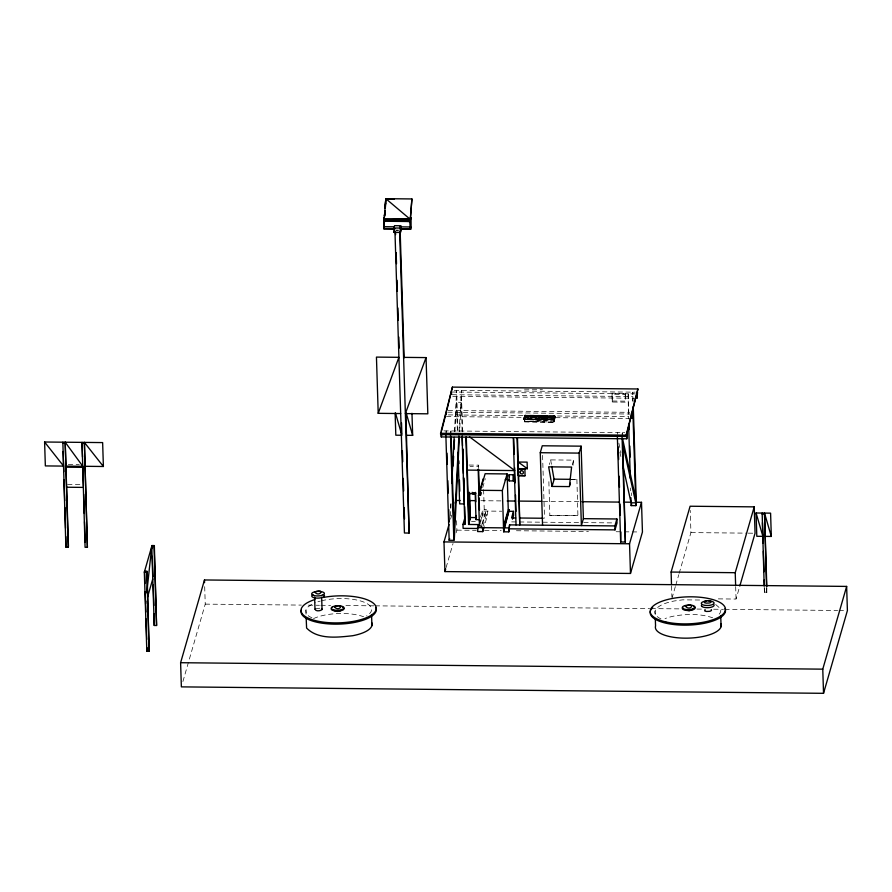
<?xml version="1.0" encoding="UTF-8"?>
<svg xmlns="http://www.w3.org/2000/svg" width="892" height="892" viewBox="0 0 892 892"><rect width="100%" height="100%" fill="white"/><g stroke="black" fill="none" stroke-linecap="round" stroke-linejoin="round"><path stroke-width="0.67" stroke-dasharray="4.46 3.34" d="M554.556 419.262L554.099 417.991L524.184 418.794L524.24 417.356L554.099 417.991L554.835 415.46L524.875 415.159L523.671 419.396L554.568 419.708L555.382 416.386L524.496 416.073L523.66 418.95L554.568 419.708L554.411 416.988L555.382 416.386L524.496 416.073L523.671 419.396L554.556 419.262L555.393 416.832L524.496 416.073L523.66 418.95L554.556 419.262L554.835 415.46M554.2 417.657L554.133 419.095L523.66 418.95M450.449 508.039L450.672 503.88M454.474 431.773L456.637 390.373L457.942 431.951M450.46 515.977L451.118 503.501M454.931 431.393L456.47 402.27L461.153 402.314L459.614 431.438M459.157 431.817L460.986 397.152L456.303 397.096M554.099 417.991L524.139 417.69L524.184 418.794L524.875 415.159L554.869 416.553L524.496 416.073L525.388 416.698L524.797 421.916L553.821 422.217L555.393 416.832L553.754 421.938L524.318 421.481L524.875 415.159L554.69 415.962L554.133 419.095L554.69 415.962M523.671 419.396L524.24 419.062L524.741 421.648L553.676 419.53L554.278 421.782L554.835 417.166L524.507 416.519L524.797 421.916L554.902 419.575L525.388 416.698L523.671 419.396L554.902 419.575M573.01 465.334L573.601 460.127L550.665 459.904L549.327 464.52M524.24 419.062L524.797 421.916L524.875 416.865M524.184 418.794L524.73 415.661M182.905 681.544L205.238 604.129L204.692 586.68M445.788 432.587L446.268 430.892L446.379 434.181M450.46 432.631L450.951 430.936L451.051 434.226M450.56 519.177L451.72 515.163M446.089 567.58L453.036 543.518M456.124 532.814L456.894 530.138L456.592 520.694M469.036 465.044L478.48 465.145L478.09 466.494L469.995 466.416M482.717 487.589L485.293 478.658M480.498 517.081L482.249 511.027L501.772 511.216M480.465 521.575L482.371 514.974L482.249 511.027M479.807 524.663L484.222 509.354L483.598 489.318M481.847 524.674L486.263 509.377L484.222 509.354M482.639 523.816L486.263 509.377M482.973 526.38L487.4 511.071L487.523 515.03L484.211 526.503M524.318 421.481L525.388 416.698L554.411 416.988M554.835 417.166L554.568 419.708M524.741 421.648L553.821 422.217L554.456 420.009L525.466 419.117L525.433 419.719L554.456 420.009M549.84 515.554L578.016 515.498L549.84 515.554L548.803 479.093M572.263 464.754L573.601 460.127M571.504 479.327L576.89 479.383L571.404 479.662M612.001 394.253L612.291 393.238L625.515 393.372L625.47 402.158L612.246 402.036L612.001 394.253L625.225 394.387L625.515 393.372M612.246 402.036L612.291 393.238M617.286 434.304L617.777 432.609M621.969 434.348L622.449 432.653L622.56 435.954M671.944 598.409L675.356 586.557M675.735 585.241L678.779 574.716M679.158 573.4L690.932 532.591L690.23 510.391M718.328 598.878L736.056 599.056L739.858 585.888M766.864 588.084L766.741 593.013L764.399 592.99L764.522 588.062M306.034 614.131L305.911 610.061L307.907 607.006L312.01 604.174A32.948 11.808 -1.8 0 1 315.367 602.68M316.292 608.545L319.793 608.244M395.959 230.08L398.534 230.103M396.104 230.783L398.445 230.805M524.451 389.135L542.447 389.313M454.296 390.35L635.16 392.157M451.463 392.012L637.011 393.874M452.099 394.721L632.963 396.527M452.779 396.416L635.985 398.256M612.536 401.01L625.76 401.144M448.185 410.498L629.574 412.327M447.695 412.193L630.466 414.033M448.33 414.892L628.314 416.698M524.507 416.519L555.393 416.832M446.446 416.575L631.993 418.437M525.466 419.117L554.49 419.407M443.926 430.869L624.79 432.676M68.327 464.509L79.299 464.609M67.591 484.523L81.295 484.657M480.888 500.702L503.032 500.925M543.195 501.326L579.198 501.694M482.371 514.974L487.523 515.03M471.5 521.486L475.347 521.519M511.707 521.887L582.376 522.601M583.758 522.612L614.242 522.913M456.894 530.138L476.272 530.339M484.59 530.417L501.204 530.584M516.435 530.74L588.43 531.454M616.127 531.732L623.051 531.81M624.433 531.822L639.664 531.966M690.932 532.591L746.872 533.148M748.232 533.16L755.056 533.226M764.645 592.143L766.986 592.165M205.238 604.129L301.351 605.099M308.32 605.166L319.459 605.278M320.852 605.289L330.609 605.389M345.929 605.545L373.793 605.824M375.175 605.835L649.599 608.589M650.993 608.6L680.239 608.89M696.953 609.058L702.528 609.113M713.678 609.225L723.423 609.325M724.817 609.336L837.644 610.474M839.038 610.485L844.612 610.541M699.629 600.015L682.659 599.848L674.419 600.952A32.937 11.808 -1.8 0 0 655.085 611.042L655.207 615.123M712.652 617.777C700.554 613.64 687.386 613.919 674.887 615.893A32.937 11.808 -1.8 0 0 665.008 618.602M715.674 604.486L720.379 608.623A32.959 11.808 -1.8 0 1 718.617 614.755M311.966 617.9L308.587 616.026L306.134 613.139L305.911 610.061M553.821 422.217L553.676 419.53M618.858 443.134L620.921 452.456M619.907 452.188L621.077 457.518M550.665 459.904L551.579 465.122M766.574 587.46L766.741 593.013M764.232 587.438L764.399 592.99M735.666 586.568L736.056 599.056M671.542 585.921L671.899 597.027M633.13 402.036L632.818 392.134L632.562 400.987M628.838 414.39L628.135 392.09L628.436 418.917M631.313 492.897L631.391 495.651M630.611 488.035L630.7 490.823M625.225 394.387L625.47 402.158M576.89 479.383L577.927 515.832M542.57 455.355L544.544 518.263M478.48 465.145L478.558 467.865M462.625 431.996L461.32 390.417L462.078 431.817M456.47 402.27L457.384 431.505M313.527 618.602A32.948 11.808 -1.8 0 1 363.602 616.74M321.443 600.795A32.948 11.808 -1.8 0 1 362.096 601.442A32.948 11.808 -1.8 0 1 366.534 615.926M317.931 601.777A32.948 11.808 -1.8 0 1 320.228 601.108M660.961 618.937A32.959 11.808 -1.8 0 1 655.074 611.042"/><path stroke-width="1.34" d="M509.187 479.495L509.287 480.398M451.765 483.074L454.184 437.314M453.103 466.059L453.615 456.347M453.983 449.412L454.496 439.711M458.934 435.976L454.028 528.889L451.129 436.701M459.324 436.98L454.34 538.623L453.85 540.318L449.167 540.273L445.822 433.958M384.898 210.869L384.485 216.277L384.887 212.352M385.099 208.159L385.823 198.682L411.914 198.949L410.119 221.517L384.028 221.261L385.823 198.682L394.13 199.329M384.485 216.132L384.898 210.768M385.099 208.081L385.823 198.682L409.807 218.941L410.231 228.787L400.62 228.698M399.895 229.132L410.71 229.233L410.465 217.737L411.914 198.949M385.277 208.382L385.79 203.097M145.608 603.784L145.898 601.052M146.779 592.846L151.763 546.395L154.093 546.417L154.338 545.581L151.997 545.547L144.337 572.118L146.823 651.193L149.165 651.216L146.924 571.293L144.582 571.27L144.961 583.468M509.321 480.32L509.064 480.877L509.142 474.711L513.446 474.778L513.368 480.944L509.154 480.899M440.581 433.3L452.4 387.117L637.936 388.979L626.173 436.444L440.637 434.582L440.581 433.3L626.128 435.151L637.936 388.979M440.637 434.582L441.105 432.732M441.596 430.847L446.468 411.758M446.803 410.487L452.4 387.117M83.413 486.062L82.8 466.282L65.194 442.22L68.461 546.272L68.216 547.119L65.885 547.097L62.853 442.198M68.216 547.119L65.194 442.22M85.13 466.304L103.394 466.494L84.383 442.41L87.405 547.309L85.075 547.287L82.042 442.387L82.499 456.994M87.405 547.309L84.383 442.41M65.885 547.097L65.818 536.571M149.165 651.216L146.924 571.293M147.492 597.239L152.777 578.908M146.823 651.193L146.979 647.603M154.338 545.581L156.579 625.493L154.238 625.47L154.138 613.674M180.608 662.711L204.48 579.967L846.642 586.412L847.4 610.574L823.528 693.318L181.366 686.873L180.608 662.711L822.77 669.156L846.642 586.412M394.498 229.077L383.683 228.965L383.906 217.47L384.218 227.137M395.123 228.642L384.14 228.53L384.463 220.224M393.874 227.995L394.543 225.676L400.965 225.743L400.441 232.455L394.008 232.388L393.874 227.995L400.296 228.062M394.008 232.388L394.677 230.069M400.441 232.455L401.11 230.136M410.465 217.737L410.409 219.566L410.933 217.748L409.807 218.941L383.872 219.945L410.119 221.517M410.231 228.787L410.755 226.969L399.772 226.858M410.71 229.233L410.933 217.748M394.978 232.154L404.433 533.003L409.116 533.059L405.882 413.208M627.132 432.698L626.786 438.786L441.239 436.924L441.73 435.24M635.963 502.263L641.504 502.319L642.441 532L630.477 573.456L444.93 571.594L443.993 541.912L449.01 524.529M455.188 503.133L455.957 500.457L460.116 500.501M449.167 540.273L449.657 538.578M444.93 571.594L445.699 568.918M477.187 528.499L463.104 528.354L462.97 524.407L464.977 517.471M462.97 524.407L464.843 524.418L465.234 523.069M478.424 527.194L478.346 524.563L468.59 524.463L470.396 518.196L469.582 492.284M481.524 527.64L481.479 525.957L479.439 525.934L478.48 495.227L483.263 478.636M478.48 495.227L480.509 495.238L480.353 490.31L485.137 473.719L507.135 473.942L508.262 509.8L503.478 526.38L504.482 526.392L509.265 509.811L508.262 509.8M480.509 495.238L481.245 492.696M479.751 519.657L476.016 519.612L476.317 515.52M483.843 527.785L482.739 531.61L477.588 531.554L478.346 524.563M503.478 526.38L502.352 490.522L507.135 473.942M518.241 469.437L524.909 469.337L525.053 475.737L518.442 475.67L518.241 469.437L524.909 469.337M518.442 475.67L518.297 469.27M504.995 522.768L507.949 512.554M542.548 525.198L540.262 452.712L542.269 445.777L581.116 446.167L579.109 453.103L581.394 525.589L583.39 518.653L616.896 518.988L614.889 525.923L509.577 524.875L508.819 531.866L503.679 531.822L504.415 529.268M508.819 531.866L509.577 524.875M508.317 511.283L513.48 511.339L511.584 517.929L515.699 517.973M512.465 519.244L513.614 515.286L513.48 511.339M525.053 475.737L518.486 475.503M552.081 486.43L548.658 466.839L571.594 467.062L569.408 486.597L552.081 486.43L554.188 479.149L570.2 479.316M569.743 485.449L570.401 483.13M509.7 528.822L615.012 529.881L617.019 522.946L616.896 518.988M623.14 466.839L631.079 502.798L635.762 502.843L622.817 444.249L625.348 542.035L620.665 541.99L620.899 531.944M633.264 406.172L636.331 503.958L635.851 505.652L631.168 505.608L631.659 503.913M630.477 573.456L629.54 543.774L641.504 502.319M671.498 584.539L671.107 572.051L690.107 506.232L754.219 506.868L755.056 533.226L739.858 585.888M735.621 585.185L735.231 572.697L754.219 506.868M764.188 586.055L762.158 513.067M766.529 586.077L764.5 513.09L771.324 536.438L765.236 536.371M378.208 413.33L398.914 357.324L376.446 357.101L378.208 413.33L400.675 413.553M426.053 357.592L405.358 413.598L427.825 413.821L426.053 357.592L403.585 357.369M513.357 474.756L513.368 480.944M321.666 597.25L322.045 609.504C320.685 611.143 315.177 611.566 315.21 609.102M692.27 609.559L689.304 610.764L685.246 609.827M705.059 609.571L704.691 610.842A3.568 1.282 -1.8 0 0 706.665 611.455L709.374 611.354A3.523 1.26 -1.8 0 0 711.448 610.273A3.568 1.282 -1.8 0 0 711.203 609.626M341.012 610.541L337.332 611.455L334.21 610.474M474.477 492.73L472.236 493.499L475.626 493.555L472.236 493.499L472.202 492.317M332.493 606.783L335.046 605.969A6.367 2.286 -1.8 0 1 341.368 606.025L343.442 606.894A6.367 2.286 -1.8 0 1 342.784 609.18L340.231 609.994A6.367 2.286 -1.8 0 1 333.898 609.927L331.835 609.069A6.367 2.286 -1.8 0 1 332.482 606.783M409.807 218.941L383.716 218.685L384.14 228.53M383.872 219.945L409.963 220.201M384.664 226.702L394.275 226.802M406.585 435.296L412.662 435.363L411.97 413.275M44.6 442.008L63.6 466.092L45.347 465.914L44.6 442.008L102.636 442.588L103.394 466.494M62.607 443.034L64.949 443.068M81.796 443.235L84.138 443.257M540.262 452.712L579.109 453.103M527.328 468.713L518.23 462.034L527.116 462.123L527.328 468.713L518.43 468.623L517.46 437.593M65.941 466.115L82.8 466.282M467.319 470.095L514.751 470.575L469.504 436.835M65.975 467.196L82.833 467.363M480.353 490.31L502.352 490.522M66.61 487.233L83.458 487.4M469.805 500.59L475.347 500.646M507.191 500.969L515.498 501.048M518.274 501.081L541.812 501.315M581.963 501.717L619.349 502.096M623.508 502.14L630.421 502.207M464.342 503.935L459.659 503.891L458.042 452.378M756.082 513L762.894 536.348L756.806 536.293L756.082 513L770.588 513.145L771.324 536.438M761.913 513.915L764.254 513.937M470.095 517.516L476.495 517.583M519.824 518.018L543.172 518.252M477.465 527.607L508.696 527.919M443.993 541.912L629.54 543.774M671.107 572.051L735.231 572.697M144.337 572.118L146.678 572.14M472.236 493.499L475.113 493.833M509.142 474.711L509.466 476.685M342.595 607.285L343.465 607.764M321.756 608.868L322.045 609.504M704.435 602.501L704.803 601.219L708.036 600.617A3.523 1.26 -1.8 0 1 711.158 601.609A3.523 1.26 -1.8 0 1 709.107 603.014L706.397 603.115A3.523 1.26 -1.8 0 1 704.479 602.501M406.217 413.13L412.662 435.363M395.457 413.029L401.902 435.251L395.814 435.196L395.123 413.096M622.661 439.187L635.595 497.781M551.802 466.427L554.088 479.495M626.128 435.151L626.173 436.444M503.523 527.863L503.679 531.822M822.77 669.156L823.528 693.318M764.5 513.09L766.819 586.724M762.459 522.656L763.106 543.15M763.362 551.323L764.009 571.727M764.266 579.889L764.433 585.342M720.736 615.781L721.071 626.641M655.341 619.193L655.553 625.983A32.959 11.808 -1.8 0 0 689.204 638.103A32.959 11.808 -1.8 0 0 720.847 623.564M637.501 392.179L637.156 398.267L637.011 393.874M632.818 409.283L635.851 505.652M632.339 412.349L631.993 418.437L631.848 414.044M629.228 426.789L629.317 429.543M629.841 446.067L630.187 457.083M628.615 424.28L630.309 478.335M630.923 497.736L631.168 505.608M626.641 434.393L626.786 438.786M622.014 435.731L625.348 542.035M618.223 446.981L618.624 459.514M619.148 476.228L619.494 487.367M620.018 504.08L620.375 515.23M617.331 435.686L620.665 541.99M614.889 525.923L615.012 529.881M581.116 446.167L583.39 518.653M518.62 474.689L519.768 524.975L517.025 437.626M513.759 438.964L514.238 454.084M514.662 467.821L515.141 482.806M515.52 495.038L516.033 511.35M513.279 437.582L516.033 524.942M509.265 509.811L504.526 527.874L504.482 526.392M482.605 527.651L482.739 531.61M478.603 469.225L479.327 492.384M478.168 469.225L478.937 493.733M479.071 497.825L479.461 510.101M475.592 492.351L475.882 501.795M476.016 519.612L475.202 493.7L469.192 493.644L470.006 519.557M466.282 437.113L468.98 523.102M465.847 437.113L468.59 524.463M462.926 449.445L463.394 464.565M463.829 478.212L464.297 493.165M464.721 506.756L465.189 521.708M462.212 435.976L462.513 445.688M462.602 448.464L463.383 473.418M463.517 477.488L464.297 502.542M462.101 437.069L464.843 524.418M458.856 460.874L458.945 463.628M459.458 480.152L459.804 491.18M451.463 392.012L451.542 394.309M450.505 434.014L453.85 540.318M446.312 412.182L446.379 414.479M446.97 453.169L447.316 464.175M447.84 480.688L448.23 493.064M448.743 509.577L449.133 521.965M441.139 433.78L441.239 436.924M400.14 230.504L404.143 357.848M399.661 232.199L409.116 533.059M395.513 231.842L395.591 234.607M396.16 252.603L396.505 263.675M397.029 280.289L397.375 291.361M397.899 307.974L398.289 320.429M398.813 337.042L399.159 348.114M401.512 422.83L401.857 433.869M402.381 450.572L402.727 461.699M403.251 478.413L403.652 490.946M404.176 507.648L404.522 518.787M371.563 614.789L371.908 625.649M314.62 597.172L314.999 609.437M306.168 618.201L306.603 628.068C318.143 639.854 337.544 637.345 352.563 635.74A32.948 11.808 -1.8 0 0 371.663 622.571M204.48 579.967L204.558 582.654M154.093 546.417L156.579 625.493M151.997 545.547L152.086 548.257M152.342 556.385L152.978 576.7M153.234 584.907L153.881 605.456M151.763 546.395L154.238 625.47M145.218 591.586L145.864 612.001M146.076 618.847L146.723 639.386M83.67 494.257L84.283 513.48M84.539 521.72L85.186 542.325M63.142 451.486L63.778 471.623M64.034 479.907L64.692 500.646M64.904 507.548L65.562 528.276M323.305 597.45A37.665 13.503 -1.8 0 1 376.279 608.556A37.665 13.503 -1.8 0 1 322.168 621.947A37.665 13.503 -1.8 0 1 314.921 599.524M343.944 608.333A6.367 2.286 -1.8 0 1 342.807 610.061L340.253 610.875A6.367 2.286 -1.8 0 1 333.92 610.808L331.857 609.95A6.367 2.286 -1.8 0 1 331.322 608.79M375.855 607.474A37.665 13.503 -1.8 0 1 339.696 624.088A37.665 13.503 -1.8 0 1 301.24 610.239M324.376 595.321A6.356 2.275 -1.8 0 1 323.238 597.049L320.685 597.863A6.356 2.275 -1.8 0 1 314.363 597.796A6.356 2.275 -1.8 0 1 312.958 594.652M701.971 606.493A6.356 2.275 -1.8 0 0 708.772 607.63A6.367 2.286 -1.8 0 0 714.057 604.876M706.709 600.985A6.356 2.275 -1.8 0 0 702.562 602.011A6.367 2.286 -1.8 0 0 701.893 604.297A6.356 2.275 -1.8 0 0 708.705 605.434A6.367 2.286 -1.8 0 0 714.035 603.271A6.367 2.286 -1.8 0 0 709.987 601.018A6.356 2.275 -1.8 0 0 708.371 600.929M701.959 606.493A6.367 2.286 -1.8 0 1 701.447 605.345M693.642 606.638A6.356 2.275 -1.8 0 1 692.705 609.872L691.3 610.228A6.356 2.275 -1.8 0 1 684.978 610.161L683.774 609.782A6.356 2.275 -1.8 0 1 682.77 607.563M725.029 608.467A37.665 13.503 -1.8 0 1 688.869 625.08A37.665 13.503 -1.8 0 1 650.402 611.232M650.881 610.05A37.665 13.503 -1.8 0 1 652.688 607.742M513.413 477.8L513.413 477.8M514.818 477.811L514.818 477.811M505.586 479.718C505.452 481.803 505.407 477.789 505.586 479.718M519.98 471.98L520.493 473.585L522.21 474.02A1.795 1.672 16.1 0 0 523.247 473.262L523.381 472.002A1.795 1.672 16.1 0 0 522.534 470.987L522.099 470.831A1.795 1.672 16.1 0 0 520.727 470.943L519.98 471.98M314.675 591.976C319.414 598.008 326.026 587.939 314.675 591.976M334.299 606.738C339.027 612.771 345.661 602.702 334.299 606.738M685.346 606.092C690.073 612.124 696.697 602.055 685.346 606.092M323.172 594.852L320.618 595.666A6.356 2.275 -1.8 0 1 314.296 595.6A6.356 2.275 -1.8 0 1 314.029 591.998A6.356 2.275 -1.8 0 1 323.829 592.567A6.356 2.275 -1.8 0 1 323.172 594.852M692.683 608.991L691.267 609.347A6.356 2.275 -1.8 0 1 684.944 609.281L683.74 608.902A6.356 2.275 -1.8 0 1 684.677 605.668A6.356 2.275 -1.8 0 1 693.619 605.757A6.356 2.275 -1.8 0 1 692.683 608.991M665.711 621.891A37.665 13.503 -1.8 0 0 725.263 610.719A37.665 13.503 -1.8 0 0 672.468 598.443A37.665 13.503 -1.8 0 0 665.711 621.891"/></g></svg>
